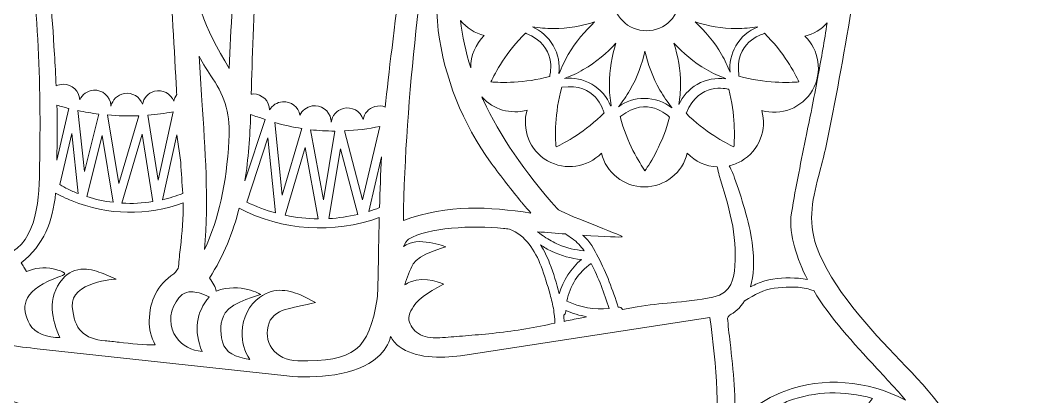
# Model space of a CAD drawing. Header units: millimetres. Extents: x -537 to 1422, y -594 to -84.
# Drawn here: x -30.7 to 169, y -447.2 to -372.5 of the extents above; entities that cross this region are included whole.
import ezdxf

# ---------------------------------------------------------------- set-up
doc = ezdxf.new("R2010")
doc.units = ezdxf.units.MM
doc.header["$MEASUREMENT"] = 0
doc.layers.add('Layer 3', color=7, linetype='Continuous')

msp = doc.modelspace()

# ---------------------------------------------------------------- linework, layer by layer
at = {"layer": 'Layer 3', "lineweight": 0}
for points, knots in [([(167.3, -480.19), (164.28, -466.27), (156.38, -452.74), (143.85, -439.97), (138.09, -434.1), (130.1, -425.37), (127.27, -417.4), (125.39, -412.12), (126.57, -407.67), (127.92, -402.52), (128.35, -400.89), (128.8, -399.2), (129.16, -397.41), (132.74, -379.91), (136.27, -361.26), (136.76, -342.64), (137.35, -320.49), (133.43, -303.4), (124.79, -290.38), (118.18, -280.42), (109.57, -272.88), (103.29, -267.37), (92.93, -258.3), (84.95, -252.89), (71.64, -245.93), (69.48, -244.8), (67.33, -243.74), (65.24, -242.71), (59.62, -239.95), (54.31, -237.34), (49.6, -233.73), (41.45, -227.49), (36.09, -219.4), (34.42, -210.86), (43.01, -216.44), (55.59, -220.63), (66.15, -216.18), (68.42, -215.22), (72.14, -211.65), (73.53, -210.03), (78.58, -204.18), (74.1, -197.31), (70.16, -191.26), (68.8, -189.18), (67.52, -187.22), (66.62, -185.35), (66.09, -184.24), (65.46, -183.06), (64.8, -181.82), (63.42, -179.21), (61.98, -176.52), (61.3, -174.21), (60.9, -172.87), (60.91, -171.43), (61.33, -170.06), (61.71, -168.85), (62.08, -167.69), (62.44, -166.57), (64.44, -160.37), (66.03, -155.45), (64.15, -150.66), (71.5, -143.39), (76.66, -135.93), (79.47, -128.48), (81.71, -122.56), (83.9, -114.69), (81.65, -110.8), (80.92, -109.54), (79.77, -108.78), (78.24, -108.53), (75.01, -108.01), (67.91, -109.43), (65.15, -110.6), (61.38, -112.2), (57.66, -113.7), (54.05, -115.15), (49.99, -116.78), (45.79, -118.47), (41.53, -120.31), (39.64, -112.04), (37.25, -103.79), (34.42, -95.79), (33.42, -92.97), (32.34, -90.27), (30.23, -88.35), (25.53, -84.06), (20.26, -84.98), (12.05, -91.52), (6.36, -96.06), (1.33, -102.01), (-2.5, -108.75), (-3.71, -109.22), (-5.25, -109.75), (-7.03, -110.37), (-15.37, -113.24), (-29.32, -118.05), (-41.87, -128.49), (-43.03, -129.46), (-44.85, -131.65), (-44.93, -131.74), (-44.93, -131.74), (-45.48, -132.4), (-45.48, -132.4), (-45.48, -132.4), (-41.16, -132.55), (-41.16, -132.55), (-43.66, -134.85), (-51.62, -142.25), (-55.05, -146.87), (-56.44, -148.73), (-59.41, -154.14), (-59.54, -154.37), (-59.54, -154.37), (-59.94, -155.09), (-59.94, -155.09), (-59.94, -155.09), (-59.12, -154.99), (-59.12, -154.99), (-58.53, -154.92), (-56.25, -154.62), (-54.72, -154.3), (-67.65, -171.52), (-76.27, -192.27), (-79.68, -214.4), (-83.16, -236.96), (-81.05, -259.79), (-73.58, -280.42), (-72.85, -282.41), (-71.51, -285.16), (-71.45, -285.28), (-71.45, -285.28), (-71.14, -285.91), (-71.14, -285.91), (-71.14, -285.91), (-70.73, -285.34), (-70.73, -285.34), (-70.67, -285.26), (-69.46, -283.58), (-68.59, -282.1), (-68.59, -282.1), (-62.48, -301.54), (-62.48, -301.54), (-61.99, -303.1), (-60.89, -306.01), (-60.84, -306.14), (-60.84, -306.14), (-60.55, -306.9), (-60.55, -306.9), (-60.55, -306.9), (-57.99, -303.13), (-57.99, -303.13), (-56.42, -306.23), (-49.3, -319.62), (-40.1, -327.49), (-40.1, -327.49), (-38.92, -328.51), (-38.92, -328.51), (-38.92, -328.51), (-41.42, -321.28), (-41.42, -321.28), (-33.68, -327.86), (-31.18, -339.08), (-29.77, -349.3), (-27.45, -366.12), (-26.45, -383.23), (-26.8, -400.13), (-26.8, -400.52), (-26.81, -400.92), (-26.82, -401.34), (-26.91, -407.35), (-27.05, -416.43), (-33.33, -418.94), (-34.33, -419.39), (-35.46, -419.65), (-36.55, -419.89), (-38.23, -420.26), (-39.96, -420.65), (-41.34, -421.76), (-42.74, -422.89), (-43.52, -424.61), (-43.54, -426.61), (-43.57, -429.23), (-42.3, -432.01), (-40.3, -433.69), (-36.78, -436.64), (-31.86, -437.17), (-27.9, -437.6), (-27.9, -437.6), (22.19, -443.04), (22.19, -443.04), (27.86, -443.66), (35.99, -443.06), (40.23, -439.33), (41.54, -438.17), (42.4, -436.8), (42.8, -435.23), (43.19, -436), (43.77, -436.68), (44.52, -437.25), (47.48, -439.5), (52.73, -439.66), (56.66, -439.05), (56.66, -439.05), (106.14, -431.48), (106.14, -431.48), (107.3, -441), (108.45, -450.83), (106.7, -460.42), (106.58, -461.09), (106.44, -461.76), (106.29, -462.42), (106.16, -462.87), (106.04, -463.34), (105.94, -463.81), (103.48, -472.95), (98.13, -480.38), (91.22, -484.05), (87.05, -486.25), (81.86, -487.43), (75.35, -487.63), (51.62, -488.39), (29.74, -477.08), (8.6, -466.15), (-9.59, -456.74), (-28.4, -447.02), (-48.65, -444.65), (-71.96, -441.93), (-96.33, -449.62), (-113.84, -465.22), (-113.84, -465.22), (-114.41, -465.73), (-114.41, -465.73), (-114.41, -465.73), (-107.71, -467.69), (-107.71, -467.69), (-109.76, -469.16), (-115.69, -473.45), (-117.43, -474.73), (-119.57, -476.28), (-129.44, -485.3), (-129.86, -485.69), (-129.86, -485.69), (-130.58, -486.34), (-130.58, -486.34), (-130.58, -486.34), (-123.87, -486.9), (-123.87, -486.9), (-134.31, -493.09), (-143.05, -501.87), (-149.18, -512.36), (-149.18, -512.36), (-149.71, -513.27), (-149.71, -513.27), (-149.71, -513.27), (-139.13, -510.27), (-139.13, -510.27), (-139.59, -510.75), (-140.05, -511.29), (-140.46, -511.79), (-140.78, -512.17), (-141.06, -512.51), (-141.28, -512.73), (-142.58, -514.09), (-143.86, -515.52), (-145.06, -516.97), (-147.47, -519.88), (-149.69, -522.99), (-151.66, -526.21), (-152.12, -526.97), (-154.4, -531.01), (-154.5, -531.18), (-154.5, -531.18), (-155.01, -532.1), (-155.01, -532.1), (-155.01, -532.1), (-154, -531.8), (-154, -531.8), (-152.37, -531.3), (-149.07, -530.33), (-148.32, -530.21), (-145.21, -529.74), (-141.99, -529.59), (-138.77, -529.76), (-125.66, -530.46), (-113.36, -536.32), (-105.04, -545.82), (-105.04, -545.82), (-105.04, -545.82), (-105.04, -545.82), (-105.04, -545.82), (-118.05, -542.37), (-118.05, -542.37), (-118.05, -542.37), (-117.19, -543.39), (-117.19, -543.39), (-109.85, -552.1), (-100.47, -559.51), (-90.07, -564.81), (-80.16, -569.85), (-69.26, -573.02), (-58.45, -574.02), (-58.45, -574.02), (-71.44, -579.81), (-71.44, -579.81), (-71.44, -579.81), (-70.52, -580.18), (-70.52, -580.18), (-53.96, -586.94), (-35.65, -591.06), (-14.55, -592.79), (-6.93, -593.42), (1.03, -593.73), (9.57, -593.73), (19.86, -593.73), (31, -593.28), (43.43, -592.37), (57.34, -591.35), (78.07, -589.33), (97.31, -583.55), (116.64, -577.75), (131.68, -569.19), (143.32, -557.39), (151.03, -549.56), (157.45, -540.25), (161.86, -530.47), (166.57, -520.03), (168.97, -509.38), (168.98, -498.83), (168.98, -493.87), (168.7, -486.61), (167.3, -480.19)], [0, 0, 0, 0, 1, 1, 1, 2, 2, 2, 3, 3, 3, 4, 4, 4, 5, 5, 5, 6, 6, 6, 7, 7, 7, 8, 8, 8, 9, 9, 9, 10, 10, 10, 11, 11, 11, 12, 12, 12, 13, 13, 13, 14, 14, 14, 15, 15, 15, 16, 16, 16, 17, 17, 17, 18, 18, 18, 19, 19, 19, 20, 20, 20, 21, 21, 21, 22, 22, 22, 23, 23, 23, 24, 24, 24, 25, 25, 25, 26, 26, 26, 27, 27, 27, 28, 28, 28, 29, 29, 29, 30, 30, 30, 31, 31, 31, 32, 32, 32, 33, 33, 33, 34, 34, 34, 35, 35, 35, 36, 36, 36, 37, 37, 37, 38, 38, 38, 39, 39, 39, 40, 40, 40, 41, 41, 41, 42, 42, 42, 43, 43, 43, 44, 44, 44, 45, 45, 45, 46, 46, 46, 47, 47, 47, 48, 48, 48, 49, 49, 49, 50, 50, 50, 51, 51, 51, 52, 52, 52, 53, 53, 53, 54, 54, 54, 55, 55, 55, 56, 56, 56, 57, 57, 57, 58, 58, 58, 59, 59, 59, 60, 60, 60, 61, 61, 61, 62, 62, 62, 63, 63, 63, 64, 64, 64, 65, 65, 65, 66, 66, 66, 67, 67, 67, 68, 68, 68, 69, 69, 69, 70, 70, 70, 71, 71, 71, 72, 72, 72, 73, 73, 73, 74, 74, 74, 75, 75, 75, 76, 76, 76, 77, 77, 77, 78, 78, 78, 79, 79, 79, 80, 80, 80, 81, 81, 81, 82, 82, 82, 83, 83, 83, 84, 84, 84, 85, 85, 85, 86, 86, 86, 87, 87, 87, 88, 88, 88, 89, 89, 89, 90, 90, 90, 91, 91, 91, 92, 92, 92, 93, 93, 93, 94, 94, 94, 95, 95, 95, 96, 96, 96, 97, 97, 97, 98, 98, 98, 99, 99, 99, 100, 100, 100, 101, 101, 101, 102, 102, 102, 103, 103, 103, 104, 104, 104, 105, 105, 105, 106, 106, 106, 107, 107, 107, 108, 108, 108, 109, 109, 109, 110, 110, 110, 110]), ([(3.13, -360.23), (2.61, -351.86), (1.51, -343.51), (0.4, -335.4), (3.52, -337.89), (9.47, -342.39), (9.47, -342.39), (9.47, -342.39), (11.84, -331.11), (14.18, -324.71), (13.98, -327.83), (13.77, -330.94), (13.57, -333.99), (13.57, -333.99), (13.56, -334.15), (13.56, -334.15), (12.52, -349.84), (11.45, -366.04), (10.81, -382.07), (5.82, -373.98), (3.59, -367.63), (3.13, -360.23)], [0, 0, 0, 0, 1, 1, 1, 2, 2, 2, 3, 3, 3, 4, 4, 4, 5, 5, 5, 6, 6, 6, 7, 7, 7, 7]), ([(52.27, -340.22), (52.48, -340.47), (52.7, -340.72), (52.91, -340.97), (54.22, -342.5), (55.58, -344.07), (56.85, -345.74), (56.82, -345.88), (56.74, -346.13), (56.55, -346.56), (52.55, -355.26), (51.07, -364.93), (52.26, -374.53), (53.41, -383.86), (57.04, -392.96), (62.76, -400.86), (64.74, -403.59), (66.94, -406.34), (68.7, -408.56), (68.76, -408.63), (68.93, -408.82), (69.17, -409.09), (69.74, -409.74), (70.23, -410.29), (70.63, -410.76), (62.24, -409.53), (54.4, -408.96), (45.33, -412.22), (45.69, -387.08), (49.28, -361.25), (52.27, -340.22)], [0, 0, 0, 0, 1, 1, 1, 2, 2, 2, 3, 3, 3, 4, 4, 4, 5, 5, 5, 6, 6, 6, 7, 7, 7, 8, 8, 8, 9, 9, 9, 10, 10, 10, 10]), ([(-23.53, -385.56), (-23.63, -383.42), (-23.75, -381.32), (-23.87, -379.26), (-24.36, -370.89), (-24.96, -363.96), (-25.56, -358.39), (-24.02, -359.6), (-22.42, -360.78), (-20.64, -361.44), (-18.29, -362.32), (-15.56, -362.44), (-13.08, -362.17), (-8.74, -361.69), (-4.67, -359.83), (-1.46, -356.91), (-0.78, -365.9), (-0.29, -374.91), (0.19, -383.71), (0.25, -384.89), (0.32, -386.08), (0.38, -387.27), (0.1, -387.65), (-0.11, -388.1), (-0.2, -388.57), (-0.8, -387.06), (-2.44, -386.19), (-4.05, -386.62), (-5.31, -386.95), (-6.2, -387.98), (-6.42, -389.19), (-6.93, -387.72), (-8.43, -386.79), (-10.01, -387.05), (-11.37, -387.27), (-12.39, -388.31), (-12.66, -389.58), (-12.66, -389.52), (-12.66, -389.45), (-12.66, -389.39), (-12.8, -387.6), (-14.36, -386.26), (-16.15, -386.4), (-17.36, -386.49), (-18.37, -387.24), (-18.85, -388.28), (-18.95, -386.57), (-20.36, -385.22), (-22.09, -385.22), (-22.61, -385.22), (-23.1, -385.34), (-23.53, -385.56)], [0, 0, 0, 0, 1, 1, 1, 2, 2, 2, 3, 3, 3, 4, 4, 4, 5, 5, 5, 6, 6, 6, 7, 7, 7, 8, 8, 8, 9, 9, 9, 10, 10, 10, 11, 11, 11, 12, 12, 12, 13, 13, 13, 14, 14, 14, 15, 15, 15, 16, 16, 16, 17, 17, 17, 17]), ([(93.54, -374.61), (89.86, -374.61), (86.87, -371.63), (86.87, -367.95), (86.87, -364.27), (89.86, -361.29), (93.54, -361.29), (97.21, -361.29), (100.2, -364.27), (100.2, -367.95), (100.2, -371.63), (97.21, -374.61), (93.54, -374.61)], [0, 0, 0, 0, 1, 1, 1, 2, 2, 2, 3, 3, 3, 4, 4, 4, 4]), ([(41.73, -389.74), (41.09, -389.49), (40.37, -389.44), (39.66, -389.64), (38.42, -390), (37.56, -391.02), (37.36, -392.21), (36.84, -390.52), (35.07, -389.54), (33.36, -390.03), (32.08, -390.39), (31.2, -391.48), (31.03, -392.72), (31.02, -392.72), (31.01, -392.72), (31, -392.72), (31, -392.55), (30.99, -392.38), (30.96, -392.2), (30.67, -390.43), (29, -389.23), (27.23, -389.52), (26.13, -389.7), (25.25, -390.42), (24.81, -391.36), (24.53, -389.74), (23.05, -388.57), (21.37, -388.69), (20.26, -388.78), (19.32, -389.41), (18.81, -390.31), (18.76, -388.55), (17.33, -387.14), (15.56, -387.14), (15.42, -387.14), (15.28, -387.16), (15.14, -387.17), (15.33, -380.65), (15.73, -371.24), (16.15, -361.82), (20.1, -365.35), (26.08, -366.87), (31.14, -366.89), (36.02, -366.91), (40.78, -365.44), (44.96, -362.97), (43.59, -373.74), (42.38, -383.26), (41.73, -389.74)], [0, 0, 0, 0, 1, 1, 1, 2, 2, 2, 3, 3, 3, 4, 4, 4, 5, 5, 5, 6, 6, 6, 7, 7, 7, 8, 8, 8, 9, 9, 9, 10, 10, 10, 11, 11, 11, 12, 12, 12, 13, 13, 13, 14, 14, 14, 15, 15, 15, 16, 16, 16, 16]), ([(61.38, -375.57), (59.62, -377.25), (58.67, -379.59), (58.68, -381.96), (57.67, -378.8), (57, -375.66), (56.68, -372.56), (57.86, -374.02), (59.5, -375.1), (61.38, -375.57)], [0, 0, 0, 0, 1, 1, 1, 2, 2, 2, 3, 3, 3, 3]), ([(70.91, -373.85), (70.92, -373.84), (70.92, -373.84), (70.93, -373.83), (72.25, -374.04), (73.63, -374.17), (75.05, -374.17), (78.01, -374.17), (80.79, -373.63), (83.26, -372.87), (81.36, -374.63), (79.51, -376.77), (78.03, -379.33), (77.32, -380.56), (76.74, -381.82), (76.26, -383.07), (76.22, -383.09), (76.17, -383.1), (76.13, -383.11), (76.39, -381.24), (76.06, -379.28), (75.05, -377.52), (74.06, -375.82), (72.59, -374.57), (70.91, -373.85)], [0, 0, 0, 0, 1, 1, 1, 2, 2, 2, 3, 3, 3, 4, 4, 4, 5, 5, 5, 6, 6, 6, 7, 7, 7, 8, 8, 8, 8]), ([(110.13, -382.84), (109.67, -381.67), (109.12, -380.49), (108.45, -379.33), (106.97, -376.77), (105.12, -374.63), (103.22, -372.87), (105.69, -373.63), (108.47, -374.17), (111.43, -374.17), (112.85, -374.17), (114.23, -374.04), (115.55, -373.83), (115.57, -373.84), (115.58, -373.86), (115.59, -373.87), (113.83, -374.57), (112.28, -375.85), (111.26, -377.62), (110.31, -379.26), (109.96, -381.09), (110.13, -382.84)], [0, 0, 0, 0, 1, 1, 1, 2, 2, 2, 3, 3, 3, 4, 4, 4, 5, 5, 5, 6, 6, 6, 7, 7, 7, 7]), ([(127.62, -383.36), (126.89, -387.33), (126.07, -391.32), (125.28, -395.18), (124.25, -400.24), (123.18, -405.46), (122.31, -410.71), (121.91, -413.1), (122.37, -415.36), (122.92, -417.45), (123.53, -419.72), (124.4, -421.88), (125.49, -423.96), (124.9, -423.84), (124.31, -423.75), (123.71, -423.7), (121.52, -423.51), (119.11, -423.66), (116.99, -424.23), (116.03, -424.49), (115.1, -424.9), (114.2, -425.38), (114.79, -423.24), (114.99, -420.39), (114.49, -416.59), (113.96, -412.61), (112.32, -407.46), (111.03, -403.84), (110.82, -403.23), (110.43, -402.35), (109.97, -401.38), (110.79, -401.19), (111.59, -400.89), (112.36, -400.45), (115.92, -398.39), (117.49, -394.21), (116.4, -390.43), (120.19, -391.53), (124.4, -389.96), (126.46, -386.39), (128.51, -382.84), (127.78, -378.42), (124.95, -375.69), (126.69, -375.27), (128.22, -374.32), (129.38, -373.03), (128.82, -376.58), (128.22, -380.03), (127.62, -383.36)], [0, 0, 0, 0, 1, 1, 1, 2, 2, 2, 3, 3, 3, 4, 4, 4, 5, 5, 5, 6, 6, 6, 7, 7, 7, 8, 8, 8, 9, 9, 9, 10, 10, 10, 11, 11, 11, 12, 12, 12, 13, 13, 13, 14, 14, 14, 15, 15, 15, 16, 16, 16, 16]), ([(74.37, -383.66), (69.29, -385.07), (64.58, -384.9), (62.69, -384.75), (63.51, -383.02), (65.75, -378.8), (69.57, -375.07), (69.61, -375.1), (69.64, -375.13), (69.69, -375.15), (75.89, -377.59), (74.43, -383.23), (74.36, -383.47), (74.35, -383.53), (74.35, -383.6), (74.37, -383.66)], [0, 0, 0, 0, 1, 1, 1, 2, 2, 2, 3, 3, 3, 4, 4, 4, 5, 5, 5, 5]), ([(116.75, -375.23), (116.83, -375.21), (116.89, -375.16), (116.94, -375.11), (120.74, -378.82), (122.97, -383.03), (123.79, -384.75), (121.87, -384.9), (117.05, -385.07), (111.88, -383.59), (111.89, -383.55), (111.89, -383.49), (111.89, -383.44), (110.9, -376.85), (116.51, -375.29), (116.75, -375.23)], [0, 0, 0, 0, 1, 1, 1, 2, 2, 2, 3, 3, 3, 4, 4, 4, 5, 5, 5, 5]), ([(86.52, -389.42), (86.49, -389.46), (86.46, -389.49), (86.43, -389.52), (85.72, -387.76), (84.45, -386.21), (82.68, -385.19), (80.99, -384.22), (79.11, -383.87), (77.31, -384.08), (78.55, -383.6), (79.8, -383.02), (81.02, -382.32), (83.58, -380.84), (85.72, -378.99), (87.48, -377.09), (86.72, -379.56), (86.18, -382.34), (86.18, -385.3), (86.18, -386.72), (86.31, -388.1), (86.52, -389.42)], [0, 0, 0, 0, 1, 1, 1, 2, 2, 2, 3, 3, 3, 4, 4, 4, 5, 5, 5, 6, 6, 6, 7, 7, 7, 7]), ([(99, -377.09), (100.76, -378.99), (102.9, -380.84), (105.46, -382.32), (106.69, -383.03), (107.95, -383.61), (109.2, -384.09), (109.21, -384.12), (109.22, -384.14), (109.23, -384.17), (107.35, -383.9), (105.36, -384.23), (103.59, -385.25), (101.94, -386.2), (100.72, -387.61), (99.99, -389.22), (100.18, -387.96), (100.3, -386.65), (100.3, -385.3), (100.3, -382.34), (99.77, -379.56), (99, -377.09)], [0, 0, 0, 0, 1, 1, 1, 2, 2, 2, 3, 3, 3, 4, 4, 4, 5, 5, 5, 6, 6, 6, 7, 7, 7, 7]), ([(93.12, -388.02), (91.21, -388.02), (89.44, -388.64), (87.99, -389.69), (88.81, -388.67), (89.57, -387.58), (90.26, -386.39), (91.74, -383.83), (92.67, -381.16), (93.24, -378.64), (93.81, -381.16), (94.74, -383.83), (96.22, -386.39), (96.93, -387.62), (97.73, -388.76), (98.57, -389.8), (98.57, -389.83), (98.56, -389.87), (98.55, -389.91), (97.06, -388.73), (95.17, -388.02), (93.12, -388.02)], [0, 0, 0, 0, 1, 1, 1, 2, 2, 2, 3, 3, 3, 4, 4, 4, 5, 5, 5, 6, 6, 6, 7, 7, 7, 7]), ([(5.37, -388.46), (5.17, -385.57), (4.97, -382.6), (4.8, -379.62), (5.63, -381.13), (6.56, -382.71), (7.52, -384.11), (10.1, -387.86), (11.03, -391.42), (10.74, -396.38), (10.23, -405.01), (8.72, -411.82), (5.91, -418), (6.71, -408.09), (6.03, -398.13), (5.37, -388.46)], [0, 0, 0, 0, 1, 1, 1, 2, 2, 2, 3, 3, 3, 4, 4, 4, 5, 5, 5, 5]), ([(76.74, -385.81), (76.77, -385.82), (76.81, -385.82), (76.85, -385.82), (83.44, -384.84), (85, -390.45), (85.06, -390.69), (85.08, -390.76), (85.13, -390.82), (85.18, -390.87), (81.48, -394.63), (77.31, -396.85), (75.6, -397.66), (75.45, -395.75), (75.28, -390.96), (76.74, -385.81)], [0, 0, 0, 0, 1, 1, 1, 2, 2, 2, 3, 3, 3, 4, 4, 4, 5, 5, 5, 5]), ([(101.47, -390.89), (103.91, -384.69), (109.55, -386.14), (109.79, -386.21), (109.81, -386.21), (109.83, -386.21), (109.86, -386.21), (111.19, -391.21), (111.03, -395.8), (110.88, -397.66), (109.18, -396.86), (105.08, -394.68), (101.41, -390.98), (101.43, -390.96), (101.45, -390.92), (101.47, -390.89)], [0, 0, 0, 0, 1, 1, 1, 2, 2, 2, 3, 3, 3, 4, 4, 4, 5, 5, 5, 5]), ([(106.72, -427.43), (103.89, -428.04), (101.13, -428.29), (98.46, -428.54), (96.27, -428.74), (94.01, -428.95), (91.69, -429.35), (90.73, -429.52), (89.77, -429.69), (88.8, -429.88), (88.62, -429.59), (88.3, -429.37), (87.9, -429.42), (86.89, -426), (85.59, -422.7), (83.96, -419.52), (83.16, -417.96), (82.37, -416.37), (80.99, -415.23), (80.96, -415.2), (80.93, -415.18), (80.9, -415.15), (85.27, -415.45), (88.66, -415.6), (88.69, -415.46), (88.75, -415.14), (76.7, -410.87), (75.82, -409.88), (69.33, -402.57), (64.41, -395.35), (61.21, -388.42), (61.1, -388.19), (61, -387.96), (60.9, -387.74), (63.14, -390.25), (66.65, -391.26), (69.87, -390.34), (68.76, -394.13), (70.34, -398.33), (73.9, -400.39), (77.46, -402.44), (81.87, -401.71), (84.6, -398.88), (85.54, -402.72), (89, -405.57), (93.12, -405.57), (97.23, -405.57), (100.69, -402.73), (101.64, -398.91), (103.21, -400.56), (105.36, -401.5), (107.58, -401.6), (107.71, -402.27), (107.84, -402.86), (107.97, -403.28), (108.85, -406.17), (109.76, -409.15), (110.43, -412.24), (111.05, -415.12), (111.29, -418.46), (111.06, -421.18), (111.06, -421.18), (111.05, -421.32), (111.05, -421.32), (110.86, -423.55), (110.61, -426.61), (106.72, -427.43)], [0, 0, 0, 0, 1, 1, 1, 2, 2, 2, 3, 3, 3, 4, 4, 4, 5, 5, 5, 6, 6, 6, 7, 7, 7, 8, 8, 8, 9, 9, 9, 10, 10, 10, 11, 11, 11, 12, 12, 12, 13, 13, 13, 14, 14, 14, 15, 15, 15, 16, 16, 16, 17, 17, 17, 18, 18, 18, 19, 19, 19, 20, 20, 20, 21, 21, 21, 22, 22, 22, 22]), ([(98.14, -391.73), (96.81, -396.83), (94.32, -400.83), (93.24, -402.38), (92.16, -400.82), (89.63, -396.78), (88.32, -391.63), (88.38, -391.62), (88.44, -391.6), (88.49, -391.55), (93.71, -387.4), (97.86, -391.49), (98.04, -391.66), (98.07, -391.69), (98.1, -391.71), (98.14, -391.73)], [0, 0, 0, 0, 1, 1, 1, 2, 2, 2, 3, 3, 3, 4, 4, 4, 5, 5, 5, 5]), ([(-23.38, -389.36), (-22.61, -389.59), (-21.83, -389.81), (-21.04, -390.01), (-21.04, -390.01), (-23.41, -400.27), (-23.41, -400.27), (-23.34, -396.75), (-23.29, -391.96), (-23.38, -389.36)], [0, 0, 0, 0, 1, 1, 1, 2, 2, 2, 3, 3, 3, 3]), ([(-19.25, -390.43), (-17.86, -390.72), (-16.46, -390.96), (-15.05, -391.13), (-15.05, -391.13), (-17.92, -402.49), (-17.92, -402.49), (-17.92, -402.49), (-19.25, -390.43), (-19.25, -390.43)], [0, 0, 0, 0, 1, 1, 1, 2, 2, 2, 3, 3, 3, 3]), ([(-13.34, -391.31), (-11.28, -391.49), (-9.21, -391.54), (-7.14, -391.46), (-7.14, -391.46), (-11.11, -404.93), (-11.11, -404.93), (-11.11, -404.93), (-13.34, -391.31), (-13.34, -391.31)], [0, 0, 0, 0, 1, 1, 1, 2, 2, 2, 3, 3, 3, 3]), ([(-5.32, -391.35), (-3.65, -391.22), (-1.99, -391), (-0.34, -390.7), (-0.34, -390.7), (-3.33, -404.25), (-3.33, -404.25), (-3.33, -404.25), (-5.32, -391.35), (-5.32, -391.35)], [0, 0, 0, 0, 1, 1, 1, 2, 2, 2, 3, 3, 3, 3]), ([(13.89, -404.36), (14.61, -399.98), (14.9, -395.57), (15.04, -391.23), (15.97, -391.59), (16.91, -391.85), (17.59, -392.09), (17.7, -392.13), (17.81, -392.16), (17.91, -392.2), (17.91, -392.2), (13.89, -404.36), (13.89, -404.36)], [0, 0, 0, 0, 1, 1, 1, 2, 2, 2, 3, 3, 3, 4, 4, 4, 4]), ([(21.31, -407.22), (21.31, -407.22), (19.87, -392.81), (19.87, -392.81), (21.62, -393.32), (23.39, -393.72), (25.19, -394), (25.19, -394), (21.31, -407.22), (21.31, -407.22)], [0, 0, 0, 0, 1, 1, 1, 2, 2, 2, 3, 3, 3, 3]), ([(-20.45, -394.95), (-20.45, -394.95), (-19.14, -406.91), (-19.14, -406.91), (-19.87, -406.63), (-20.58, -406.32), (-21.29, -405.97), (-21.73, -405.76), (-22.28, -405.43), (-22.8, -405.11), (-22.8, -405.11), (-20.45, -394.95), (-20.45, -394.95)], [0, 0, 0, 0, 1, 1, 1, 2, 2, 2, 3, 3, 3, 4, 4, 4, 4]), ([(-6.45, -395.1), (-6.45, -395.1), (-4.39, -408.49), (-4.39, -408.49), (-6.4, -408.81), (-8.44, -408.91), (-10.48, -408.79), (-10.48, -408.79), (-6.45, -395.1), (-6.45, -395.1)], [0, 0, 0, 0, 1, 1, 1, 2, 2, 2, 3, 3, 3, 3]), ([(0.38, -395.26), (0.38, -395.26), (1.17, -400.76), (1.17, -400.76), (1.3, -402.8), (1.43, -404.84), (1.57, -406.87), (0.26, -407.39), (-1.09, -407.8), (-2.46, -408.11), (-2.46, -408.11), (0.38, -395.26), (0.38, -395.26)], [0, 0, 0, 0, 1, 1, 1, 2, 2, 2, 3, 3, 3, 4, 4, 4, 4]), ([(29.47, -408.12), (29.47, -408.12), (26.92, -394.23), (26.92, -394.23), (28.51, -394.41), (30.11, -394.5), (31.71, -394.5), (31.71, -394.5), (29.47, -408.12), (29.47, -408.12)], [0, 0, 0, 0, 1, 1, 1, 2, 2, 2, 3, 3, 3, 3]), ([(33.66, -394.46), (36.02, -394.36), (38.36, -394.06), (40.68, -393.58), (40.68, -393.58), (37.25, -408.12), (37.25, -408.12), (37.25, -408.12), (33.66, -394.46), (33.66, -394.46)], [0, 0, 0, 0, 1, 1, 1, 2, 2, 2, 3, 3, 3, 3]), ([(-14.38, -395.38), (-14.38, -395.38), (-12.22, -408.63), (-12.22, -408.63), (-13.99, -408.41), (-15.74, -408.04), (-17.44, -407.51), (-17.44, -407.51), (-14.38, -395.38), (-14.38, -395.38)], [0, 0, 0, 0, 1, 1, 1, 2, 2, 2, 3, 3, 3, 3]), ([(19.97, -410.73), (18.02, -410.19), (16.11, -409.47), (14.28, -408.57), (14.28, -408.57), (18.48, -395.87), (18.48, -395.87), (18.48, -395.87), (19.97, -410.73), (19.97, -410.73)], [0, 0, 0, 0, 1, 1, 1, 2, 2, 2, 3, 3, 3, 3]), ([(28.45, -411.91), (26.25, -411.89), (24.06, -411.65), (21.91, -411.2), (21.91, -411.2), (25.85, -397.77), (25.85, -397.77), (25.85, -397.77), (28.45, -411.91), (28.45, -411.91)], [0, 0, 0, 0, 1, 1, 1, 2, 2, 2, 3, 3, 3, 3]), ([(36.27, -411.03), (34.39, -411.48), (32.49, -411.75), (30.57, -411.86), (30.57, -411.86), (32.84, -398.01), (32.84, -398.01), (32.84, -398.01), (36.27, -411.03), (36.27, -411.03)], [0, 0, 0, 0, 1, 1, 1, 2, 2, 2, 3, 3, 3, 3]), ([(40.6, -409.69), (39.89, -409.97), (39.17, -410.22), (38.45, -410.44), (38.45, -410.44), (40.99, -399.64), (40.99, -399.64), (40.81, -402.98), (40.69, -406.34), (40.6, -409.69)], [0, 0, 0, 0, 1, 1, 1, 2, 2, 2, 3, 3, 3, 3]), ([(-3.88, -436.9), (-5.92, -436.99), (-8.82, -436.65), (-11.02, -436.39), (-12.06, -436.26), (-13.03, -436.15), (-13.79, -436.09), (-18, -435.76), (-19.96, -433.84), (-20.34, -429.32), (-20.75, -424.36), (-11.65, -423.87), (-11.65, -423.87), (-11.65, -423.87), (-14.19, -422.76), (-14.19, -422.76), (-15.29, -422.36), (-16.66, -421.87), (-18.07, -421.87), (-19.7, -421.87), (-21.1, -422.53), (-22.23, -423.83), (-25.49, -427.58), (-24.28, -432.11), (-22.81, -435.47), (-25.13, -435.52), (-27.85, -434.6), (-28.76, -432.87), (-29.73, -431.03), (-29.97, -429.49), (-29.49, -428.18), (-28.89, -426.52), (-27.1, -425.09), (-24.02, -423.81), (-24.02, -423.81), (-22.87, -423.34), (-22.87, -423.34), (-22.62, -423.23), (-21.8, -423.06), (-21.82, -422.79), (-21.83, -422.52), (-22.69, -422.21), (-22.95, -422.14), (-22.95, -422.14), (-24.15, -421.82), (-24.15, -421.82), (-25.91, -421.34), (-27.87, -421.71), (-29.43, -422.35), (-29.45, -422.3), (-29.47, -422.25), (-29.49, -422.21), (-29.49, -422.21), (-29.91, -421.47), (-29.91, -421.47), (-30.1, -421.15), (-30.27, -420.88), (-30.5, -420.62), (-25.93, -417.09), (-24.23, -412.49), (-23.63, -406.81), (-22.29, -407.56), (-20.87, -408.14), (-20.35, -408.35), (-13.36, -411.2), (-5.4, -411.37), (1.67, -408.75), (1.75, -411.64), (1.43, -414.64), (1.11, -417.57), (0.98, -418.82), (0.84, -420.12), (0.74, -421.39), (0.7, -421.8), (0.25, -422.45), (-0.22, -422.79), (-3.43, -425.05), (-4.98, -428.02), (-5.09, -432.14), (-5.13, -433.69), (-4.69, -435.41), (-3.88, -436.9)], [0, 0, 0, 0, 1, 1, 1, 2, 2, 2, 3, 3, 3, 4, 4, 4, 5, 5, 5, 6, 6, 6, 7, 7, 7, 8, 8, 8, 9, 9, 9, 10, 10, 10, 11, 11, 11, 12, 12, 12, 13, 13, 13, 14, 14, 14, 15, 15, 15, 16, 16, 16, 17, 17, 17, 18, 18, 18, 19, 19, 19, 20, 20, 20, 21, 21, 21, 22, 22, 22, 23, 23, 23, 24, 24, 24, 25, 25, 25, 26, 26, 26, 27, 27, 27, 27]), ([(40.39, -419.2), (40.36, -421.26), (40.32, -423.33), (40.27, -425.39), (40.27, -425.39), (40.26, -425.72), (40.26, -425.72), (40.25, -426.38), (40.24, -426.94), (40.12, -427.74), (38.51, -437.96), (35.58, -440.27), (24.39, -440.09), (22.25, -440.05), (20.33, -439.11), (19.25, -437.58), (18.26, -436.16), (18.06, -434.36), (18.7, -432.52), (19.19, -431.09), (20.97, -430.04), (22.47, -429.74), (22.78, -429.68), (27.87, -428.51), (27.87, -428.51), (27.87, -428.51), (25.45, -427.22), (25.45, -427.22), (22.71, -426.08), (19.99, -425.25), (16.81, -427.49), (14.77, -428.93), (13.44, -431.56), (13.35, -434.34), (13.28, -436.34), (13.79, -438.19), (14.85, -439.78), (11.96, -439.35), (10.07, -438.5), (9.47, -436.32), (8.9, -434.2), (8.94, -432.31), (10.01, -430.58), (11.46, -428.25), (17.07, -426.94), (17.07, -426.94), (17.07, -426.94), (13.07, -424.43), (8.21, -426.23), (8.11, -425.49), (7.51, -424.5), (6.89, -423.65), (9.7, -419.22), (11.54, -414.56), (12.76, -409.81), (21.28, -414.28), (31.53, -414.94), (40.55, -411.63), (40.49, -414.16), (40.44, -416.69), (40.39, -419.2)], [0, 0, 0, 0, 1, 1, 1, 2, 2, 2, 3, 3, 3, 4, 4, 4, 5, 5, 5, 6, 6, 6, 7, 7, 7, 8, 8, 8, 9, 9, 9, 10, 10, 10, 11, 11, 11, 12, 12, 12, 13, 13, 13, 14, 14, 14, 15, 15, 15, 16, 16, 16, 17, 17, 17, 18, 18, 18, 19, 19, 19, 20, 20, 20, 20]), ([(75.38, -432.61), (73.47, -433), (71.53, -433.37), (69.59, -433.72), (65.65, -434.41), (61.65, -434.78), (58.26, -435.05), (58.26, -435.05), (57.03, -435.15), (57.03, -435.15), (55.56, -435.28), (54.04, -435.4), (52.53, -435.48), (50.67, -435.58), (49.37, -435.32), (48.32, -434.66), (47.31, -434.03), (46.61, -433.03), (46.44, -431.99), (46.26, -430.81), (47.17, -429.45), (47.89, -428.55), (49.08, -427.05), (53.35, -424.84), (53.35, -424.84), (53.35, -424.84), (49.63, -423.19), (46.75, -424.4), (46.33, -424.58), (45.95, -424.79), (45.62, -425), (46.04, -423.52), (46.57, -422.18), (47.29, -420.85), (48.34, -418.93), (53.74, -417.49), (53.74, -417.49), (53.74, -417.49), (48.03, -415.16), (45.33, -417.41), (45.6, -416.9), (46.1, -416.07), (46.35, -415.92), (50.18, -413.71), (58.94, -413.11), (65.18, -413.82), (65.56, -413.86), (65.97, -413.9), (66.39, -413.95), (69.52, -415.15), (71.46, -418.22), (72.65, -421.31), (73.34, -423.13), (73.9, -425.02), (74.42, -426.89), (74.71, -427.92), (74.98, -428.97), (75.14, -430.04), (75.19, -430.44), (75.39, -431.82), (75.38, -432.61)], [0, 0, 0, 0, 1, 1, 1, 2, 2, 2, 3, 3, 3, 4, 4, 4, 5, 5, 5, 6, 6, 6, 7, 7, 7, 8, 8, 8, 9, 9, 9, 10, 10, 10, 11, 11, 11, 12, 12, 12, 13, 13, 13, 14, 14, 14, 15, 15, 15, 16, 16, 16, 17, 17, 17, 18, 18, 18, 19, 19, 19, 20, 20, 20, 20]), ([(71.93, -414.47), (73.75, -414.62), (75.65, -414.77), (77.49, -414.91), (77.92, -415.22), (78.36, -415.52), (78.8, -415.83), (79.81, -416.52), (80.54, -417.31), (81.16, -418.22), (79.42, -418.1), (77.72, -417.7), (76.11, -417.01), (75.12, -416.58), (74.16, -416.06), (73.28, -415.43), (73.07, -415.28), (72.47, -414.88), (71.93, -414.47)], [0, 0, 0, 0, 1, 1, 1, 2, 2, 2, 3, 3, 3, 4, 4, 4, 5, 5, 5, 6, 6, 6, 6]), ([(74.34, -420.73), (73.85, -419.46), (73.25, -418.21), (72.52, -417.06), (73.22, -417.54), (73.94, -417.96), (74.69, -418.33), (76.58, -419.24), (78.6, -419.77), (80.67, -419.96), (78.52, -421.74), (77, -424.12), (76.26, -426.78), (75.75, -424.73), (75.08, -422.68), (74.34, -420.73)], [0, 0, 0, 0, 1, 1, 1, 2, 2, 2, 3, 3, 3, 4, 4, 4, 5, 5, 5, 5]), ([(77.75, -428.21), (78.31, -425.21), (80.04, -422.53), (82.59, -420.75), (84.03, -423.62), (85.2, -426.62), (86.12, -429.69), (83.25, -429.99), (80.38, -429.47), (77.75, -428.21)], [0, 0, 0, 0, 1, 1, 1, 2, 2, 2, 3, 3, 3, 3]), ([(5.42, -438.21), (3.26, -438.05), (1.47, -437.08), (0.31, -435.43), (-1.17, -433.32), (-1.2, -430.82), (0.24, -428.39), (0.95, -427.18), (1.82, -426.37), (3.29, -426.37), (4.18, -426.37), (5.29, -426.67), (6.72, -427.36), (6.72, -427.36), (6.84, -427.42), (6.84, -427.42), (4.2, -430.37), (3.69, -434.22), (5.42, -438.21)], [0, 0, 0, 0, 1, 1, 1, 2, 2, 2, 3, 3, 3, 4, 4, 4, 5, 5, 5, 6, 6, 6, 6]), ([(126.73, -426.15), (129.97, -431.53), (134.51, -436.45), (139.23, -441.56), (141.13, -443.61), (143.06, -445.7), (144.91, -447.84), (137.34, -443.95), (128.61, -443.16), (120.97, -446.06), (116.97, -447.58), (113.64, -449.96), (111.08, -453.06), (111.16, -450.43), (111.11, -447.67), (110.94, -444.78), (110.79, -442.24), (110.44, -439.17), (110.13, -436.46), (109.94, -434.78), (109.71, -432.8), (109.64, -431.65), (109.64, -431.65), (109.64, -431.65), (109.64, -431.65), (109.72, -431.44), (109.82, -431.24), (109.93, -431.05), (110.95, -430.53), (112.09, -429.66), (113, -428.18), (113.04, -428.16), (113.08, -428.13), (113.12, -428.11), (114.94, -426.98), (116.75, -425.96), (118.9, -425.67), (120.97, -425.39), (123.13, -425.28), (125.19, -425.72), (125.72, -425.83), (126.23, -425.98), (126.73, -426.15)], [0, 0, 0, 0, 1, 1, 1, 2, 2, 2, 3, 3, 3, 4, 4, 4, 5, 5, 5, 6, 6, 6, 7, 7, 7, 8, 8, 8, 9, 9, 9, 10, 10, 10, 11, 11, 11, 12, 12, 12, 13, 13, 13, 14, 14, 14, 14]), ([(80.38, -431.58), (79.33, -431.8), (78.27, -432.02), (77.2, -432.24), (77.2, -431.85), (77.18, -431.44), (77.13, -431.03), (77.37, -430.88), (77.54, -430.63), (77.55, -430.27), (77.55, -430.21), (77.55, -430.15), (77.55, -430.09), (78.89, -430.68), (80.28, -431.08), (81.68, -431.31), (81.25, -431.4), (80.81, -431.49), (80.38, -431.58)], [0, 0, 0, 0, 1, 1, 1, 2, 2, 2, 3, 3, 3, 4, 4, 4, 5, 5, 5, 6, 6, 6, 6]), ([(-28.02, -588.05), (-37.36, -586.65), (-54.95, -581.76), (-62.42, -579.56), (-60.71, -578.75), (-48.97, -571.17), (-48.97, -571.17), (-48.97, -571.17), (-86.51, -569.57), (-108.94, -547.91), (-106.11, -548.69), (-98.52, -548.72), (-98.52, -548.72), (-98.52, -548.72), (-103.16, -542.66), (-105.33, -540.75), (-108.94, -537.56), (-114.75, -533.14), (-121.9, -530.2), (-132.48, -525.85), (-142.93, -526.02), (-149.34, -527.6), (-145.2, -520.65), (-129.5, -504.77), (-129.5, -504.77), (-129.66, -504.59), (-136.87, -506.57), (-139.31, -507.43), (-140.9, -507.98), (-142.53, -508.55), (-144.04, -509.02), (-136.65, -498.33), (-130.03, -494.14), (-123.04, -489.72), (-121.57, -488.79), (-116.92, -485.53), (-116.92, -485.53), (-116.92, -485.53), (-122.14, -484.4), (-123.62, -484.29), (-123.84, -484.28), (-124.06, -484.26), (-124.28, -484.25), (-123.33, -483.4), (-122.39, -482.56), (-121.47, -481.72), (-119.59, -480.02), (-117.65, -478.25), (-115.56, -476.55), (-113.3, -474.71), (-110.68, -472.97), (-108.15, -471.28), (-106.54, -470.21), (-101.67, -466.93), (-101.67, -466.93), (-101.67, -466.93), (-105.09, -465.53), (-105.96, -465.17), (-106.74, -464.86), (-107.54, -464.53), (-108.31, -464.24), (-107.38, -463.67), (-106.53, -463.15), (-105.77, -462.67), (-105.77, -462.67), (-105.74, -462.65), (-105.74, -462.65), (-102.96, -460.94), (-100.77, -459.58), (-96.98, -457.6), (-91.14, -454.56), (-70.07, -444.93), (-44.02, -448.96), (-26.6, -451.65), (-12.87, -459.44), (-11.44, -460.27), (-10.55, -461.44), (-5.24, -468.61), (0.05, -479.8), (9.67, -500.12), (11.77, -517.75), (11.85, -528.96), (11.91, -539.18), (9.92, -548.62), (5.94, -557.03), (2.72, -563.81), (-1.79, -569.93), (-7.48, -575.23), (-17.5, -584.57), (-27.17, -587.79), (-28.02, -588.05)], [0, 0, 0, 0, 1, 1, 1, 2, 2, 2, 3, 3, 3, 4, 4, 4, 5, 5, 5, 6, 6, 6, 7, 7, 7, 8, 8, 8, 9, 9, 9, 10, 10, 10, 11, 11, 11, 12, 12, 12, 13, 13, 13, 14, 14, 14, 15, 15, 15, 16, 16, 16, 17, 17, 17, 18, 18, 18, 19, 19, 19, 20, 20, 20, 21, 21, 21, 22, 22, 22, 23, 23, 23, 24, 24, 24, 25, 25, 25, 26, 26, 26, 27, 27, 27, 28, 28, 28, 29, 29, 29, 30, 30, 30, 30]), ([(112.92, -482.46), (112.92, -482.46), (119.13, -449.2), (119.13, -449.2), (119.96, -448.77), (120.82, -448.38), (121.72, -448.03), (126.98, -446.04), (132.82, -445.94), (138.36, -447.51), (135.4, -451.54), (119.53, -473.21), (112.92, -482.46)], [0, 0, 0, 0, 1, 1, 1, 2, 2, 2, 3, 3, 3, 4, 4, 4, 4])]:
    msp.add_open_spline(points, degree=3, knots=knots, dxfattribs=at)

doc.saveas('drawing.dxf')
